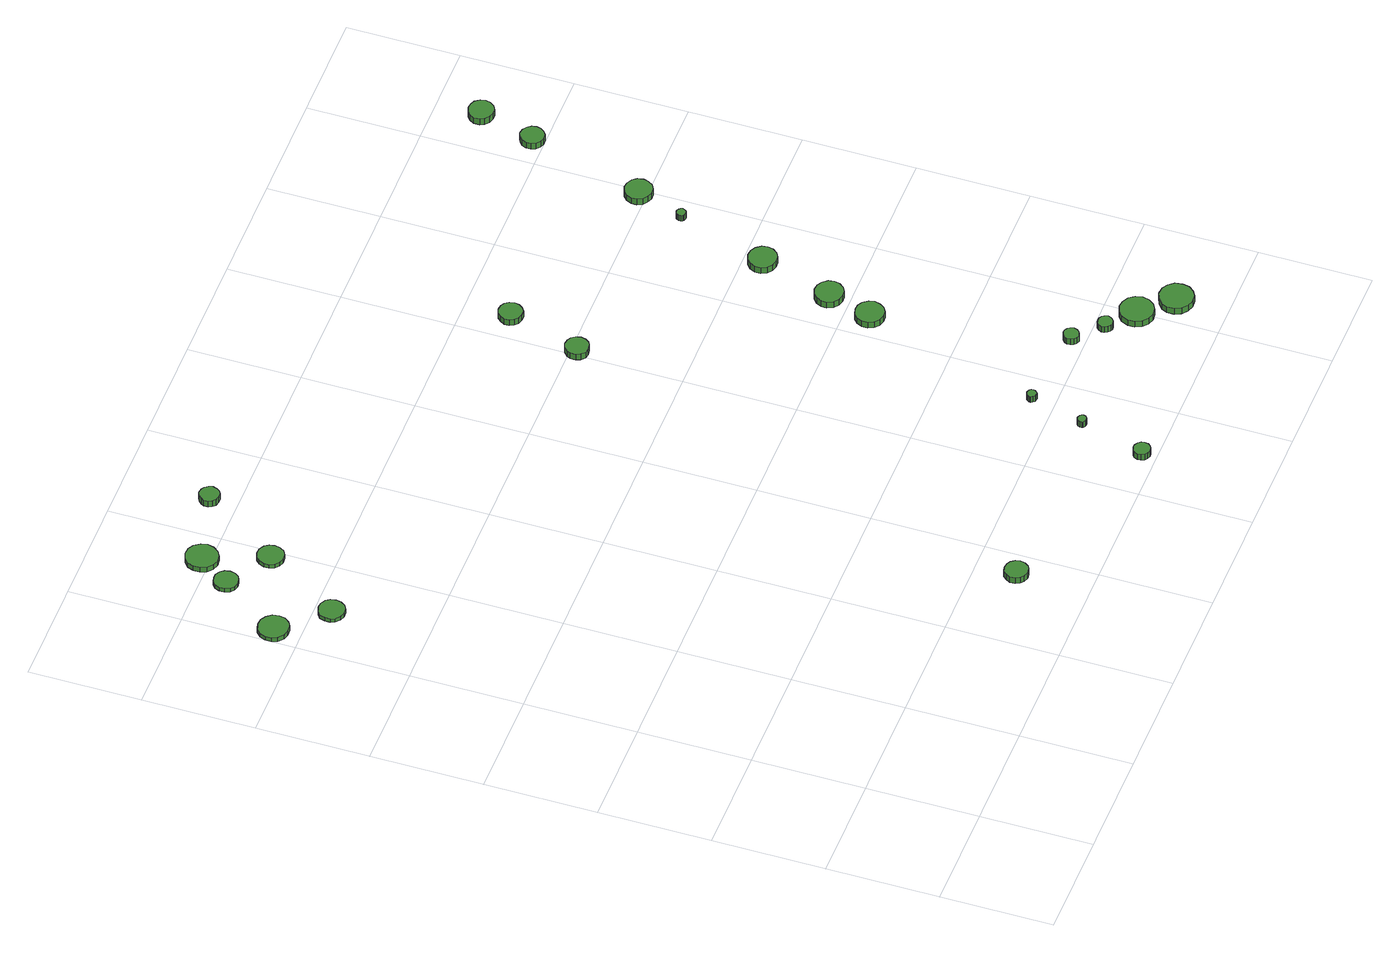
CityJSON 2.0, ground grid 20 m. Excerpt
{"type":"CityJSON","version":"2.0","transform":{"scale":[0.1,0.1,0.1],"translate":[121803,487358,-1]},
"CityObjects":{
"tree1":{"type":"SolitaryVegetationObject","attributes":{"function":"something"},"geometry":[{"type":"MultiSurface","lod":"1","boundaries":[[[0,1,2,3,4,5,6,7,8,9,10,11,12,13,14]],[[15,16,17,18,19,20,21,22,23,24,25,26,27,28,29]],[[0,29,28,1]],[[1,28,27,2]],[[2,27,26,3]],[[3,26,25,4]],[[4,25,24,5]],[[5,24,23,6]],[[6,23,22,7]],[[7,22,21,8]],[[8,21,20,9]],[[9,20,19,10]],[[10,19,18,11]],[[11,18,17,12]],[[12,17,16,13]],[[13,16,15,14]],[[14,15,29,0]]]}]},
"tree2":{"type":"SolitaryVegetationObject","attributes":{"function":"something"},"geometry":[{"type":"MultiSurface","lod":"1","boundaries":[[[30,31,32,33,34,35,36,37,38,39,40,41,42,43,44]],[[45,46,47,48,49,50,51,52,53,54,55,56,57,58,59]],[[30,59,58,31]],[[31,58,57,32]],[[32,57,56,33]],[[33,56,55,34]],[[34,55,54,35]],[[35,54,53,36]],[[36,53,52,37]],[[37,52,51,38]],[[38,51,50,39]],[[39,50,49,40]],[[40,49,48,41]],[[41,48,47,42]],[[42,47,46,43]],[[43,46,45,44]],[[44,45,59,30]]]}]},
"tree3":{"type":"SolitaryVegetationObject","attributes":{"function":"something"},"geometry":[{"type":"MultiSurface","lod":"1","boundaries":[[[60,61,62,63,64,65,66,67,68,69,70,71,72,73,74]],[[75,76,77,78,79,80,81,82,83,84,85,86,87,88,89]],[[60,89,88,61]],[[61,88,87,62]],[[62,87,86,63]],[[63,86,85,64]],[[64,85,84,65]],[[65,84,83,66]],[[66,83,82,67]],[[67,82,81,68]],[[68,81,80,69]],[[69,80,79,70]],[[70,79,78,71]],[[71,78,77,72]],[[72,77,76,73]],[[73,76,75,74]],[[74,75,89,60]]]}]},
"tree4":{"type":"SolitaryVegetationObject","attributes":{"function":"something"},"geometry":[{"type":"MultiSurface","lod":"1","boundaries":[[[90,91,92,93,94,95,96,97,98,99,100,101,102,103,104]],[[105,106,107,108,109,110,111,112,113,114,115,116,117,118,119]],[[90,119,118,91]],[[91,118,117,92]],[[92,117,116,93]],[[93,116,115,94]],[[94,115,114,95]],[[95,114,113,96]],[[96,113,112,97]],[[97,112,111,98]],[[98,111,110,99]],[[99,110,109,100]],[[100,109,108,101]],[[101,108,107,102]],[[102,107,106,103]],[[103,106,105,104]],[[104,105,119,90]]]}]},
"tree5":{"type":"SolitaryVegetationObject","attributes":{"function":"something"},"geometry":[{"type":"MultiSurface","lod":"1","boundaries":[[[120,121,122,123,124,125,126,127,128,129,130,131,132,133,134]],[[135,136,137,138,139,140,141,142,143,144,145,146,147,148,149]],[[120,149,148,121]],[[121,148,147,122]],[[122,147,146,123]],[[123,146,145,124]],[[124,145,144,125]],[[125,144,143,126]],[[126,143,142,127]],[[127,142,141,128]],[[128,141,140,129]],[[129,140,139,130]],[[130,139,138,131]],[[131,138,137,132]],[[132,137,136,133]],[[133,136,135,134]],[[134,135,149,120]]]}]},
"tree6":{"type":"SolitaryVegetationObject","attributes":{"function":"something"},"geometry":[{"type":"MultiSurface","lod":"1","boundaries":[[[150,151,152,153,154,155,156,157,158,159,160,161,162,163,164]],[[165,166,167,168,169,170,171,172,173,174,175,176,177,178,179]],[[150,179,178,151]],[[151,178,177,152]],[[152,177,176,153]],[[153,176,175,154]],[[154,175,174,155]],[[155,174,173,156]],[[156,173,172,157]],[[157,172,171,158]],[[158,171,170,159]],[[159,170,169,160]],[[160,169,168,161]],[[161,168,167,162]],[[162,167,166,163]],[[163,166,165,164]],[[164,165,179,150]]]}]},
"tree7":{"type":"SolitaryVegetationObject","attributes":{"function":"something"},"geometry":[{"type":"MultiSurface","lod":"1","boundaries":[[[180,181,182,183,184,185,186,187,188,189,190,191,192,193,194]],[[195,196,197,198,199,200,201,202,203,204,205,206,207,208,209]],[[180,209,208,181]],[[181,208,207,182]],[[182,207,206,183]],[[183,206,205,184]],[[184,205,204,185]],[[185,204,203,186]],[[186,203,202,187]],[[187,202,201,188]],[[188,201,200,189]],[[189,200,199,190]],[[190,199,198,191]],[[191,198,197,192]],[[192,197,196,193]],[[193,196,195,194]],[[194,195,209,180]]]}]},
"tree8":{"type":"SolitaryVegetationObject","attributes":{"function":"something"},"geometry":[{"type":"MultiSurface","lod":"1","boundaries":[[[210,211,212,213,214,215,216,217,218,219,220,221,222,223,224]],[[225,226,227,228,229,230,231,232,233,234,235,236,237,238,239]],[[210,239,238,211]],[[211,238,237,212]],[[212,237,236,213]],[[213,236,235,214]],[[214,235,234,215]],[[215,234,233,216]],[[216,233,232,217]],[[217,232,231,218]],[[218,231,230,219]],[[219,230,229,220]],[[220,229,228,221]],[[221,228,227,222]],[[222,227,226,223]],[[223,226,225,224]],[[224,225,239,210]]]}]},
"tree9":{"type":"SolitaryVegetationObject","attributes":{"function":"something"},"geometry":[{"type":"MultiSurface","lod":"1","boundaries":[[[240,241,242,243,244,245,246,247,248,249,250,251,252,253,254]],[[255,256,257,258,259,260,261,262,263,264,265,266,267,268,269]],[[240,269,268,241]],[[241,268,267,242]],[[242,267,266,243]],[[243,266,265,244]],[[244,265,264,245]],[[245,264,263,246]],[[246,263,262,247]],[[247,262,261,248]],[[248,261,260,249]],[[249,260,259,250]],[[250,259,258,251]],[[251,258,257,252]],[[252,257,256,253]],[[253,256,255,254]],[[254,255,269,240]]]}]},
"tree10":{"type":"SolitaryVegetationObject","attributes":{"function":"something"},"geometry":[{"type":"MultiSurface","lod":"1","boundaries":[[[270,271,272,273,274,275,276,277,278,279,280,281,282,283,284]],[[285,286,287,288,289,290,291,292,293,294,295,296,297,298,299]],[[270,299,298,271]],[[271,298,297,272]],[[272,297,296,273]],[[273,296,295,274]],[[274,295,294,275]],[[275,294,293,276]],[[276,293,292,277]],[[277,292,291,278]],[[278,291,290,279]],[[279,290,289,280]],[[280,289,288,281]],[[281,288,287,282]],[[282,287,286,283]],[[283,286,285,284]],[[284,285,299,270]]]}]},
"tree11":{"type":"SolitaryVegetationObject","attributes":{"function":"something"},"geometry":[{"type":"MultiSurface","lod":"1","boundaries":[[[300,301,302,303,304,305,306,307,308,309,310,311,312,313,314]],[[315,316,317,318,319,320,321,322,323,324,325,326,327,328,329]],[[300,329,328,301]],[[301,328,327,302]],[[302,327,326,303]],[[303,326,325,304]],[[304,325,324,305]],[[305,324,323,306]],[[306,323,322,307]],[[307,322,321,308]],[[308,321,320,309]],[[309,320,319,310]],[[310,319,318,311]],[[311,318,317,312]],[[312,317,316,313]],[[313,316,315,314]],[[314,315,329,300]]]}]},
"tree12":{"type":"SolitaryVegetationObject","attributes":{"function":"something"},"geometry":[{"type":"MultiSurface","lod":"1","boundaries":[[[330,331,332,333,334,335,336,337,338,339,340,341,342,343,344]],[[345,346,347,348,349,350,351,352,353,354,355,356,357,358,359]],[[330,359,358,331]],[[331,358,357,332]],[[332,357,356,333]],[[333,356,355,334]],[[334,355,354,335]],[[335,354,353,336]],[[336,353,352,337]],[[337,352,351,338]],[[338,351,350,339]],[[339,350,349,340]],[[340,349,348,341]],[[341,348,347,342]],[[342,347,346,343]],[[343,346,345,344]],[[344,345,359,330]]]}]},
"tree13":{"type":"SolitaryVegetationObject","attributes":{"function":"something"},"geometry":[{"type":"MultiSurface","lod":"1","boundaries":[[[360,361,362,363,364,365,366,367,368,369,370,371,372,373,374]],[[375,376,377,378,379,380,381,382,383,384,385,386,387,388,389]],[[360,389,388,361]],[[361,388,387,362]],[[362,387,386,363]],[[363,386,385,364]],[[364,385,384,365]],[[365,384,383,366]],[[366,383,382,367]],[[367,382,381,368]],[[368,381,380,369]],[[369,380,379,370]],[[370,379,378,371]],[[371,378,377,372]],[[372,377,376,373]],[[373,376,375,374]],[[374,375,389,360]]]}]},
"tree14":{"type":"SolitaryVegetationObject","attributes":{"function":"something"},"geometry":[{"type":"MultiSurface","lod":"1","boundaries":[[[390,391,392,393,394,395,396,397,398,399,400,401,402,403,404]],[[405,406,407,408,409,410,411,412,413,414,415,416,417,418,419]],[[390,419,418,391]],[[391,418,417,392]],[[392,417,416,393]],[[393,416,415,394]],[[394,415,414,395]],[[395,414,413,396]],[[396,413,412,397]],[[397,412,411,398]],[[398,411,410,399]],[[399,410,409,400]],[[400,409,408,401]],[[401,408,407,402]],[[402,407,406,403]],[[403,406,405,404]],[[404,405,419,390]]]}]},
"tree15":{"type":"SolitaryVegetationObject","attributes":{"function":"something"},"geometry":[{"type":"MultiSurface","lod":"1","boundaries":[[[420,421,422,423,424,425,426,427,428,429,430,431,432,433,434]],[[435,436,437,438,439,440,441,442,443,444,445,446,447,448,449]],[[420,449,448,421]],[[421,448,447,422]],[[422,447,446,423]],[[423,446,445,424]],[[424,445,444,425]],[[425,444,443,426]],[[426,443,442,427]],[[427,442,441,428]],[[428,441,440,429]],[[429,440,439,430]],[[430,439,438,431]],[[431,438,437,432]],[[432,437,436,433]],[[433,436,435,434]],[[434,435,449,420]]]}]},
"tree16":{"type":"SolitaryVegetationObject","attributes":{"function":"something"},"geometry":[{"type":"MultiSurface","lod":"1","boundaries":[[[450,451,452,453,454,455,456,457,458,459,460,461,462,463,464]],[[465,466,467,468,469,470,471,472,473,474,475,476,477,478,479]],[[450,479,478,451]],[[451,478,477,452]],[[452,477,476,453]],[[453,476,475,454]],[[454,475,474,455]],[[455,474,473,456]],[[456,473,472,457]],[[457,472,471,458]],[[458,471,470,459]],[[459,470,469,460]],[[460,469,468,461]],[[461,468,467,462]],[[462,467,466,463]],[[463,466,465,464]],[[464,465,479,450]]]}]},
"tree17":{"type":"SolitaryVegetationObject","attributes":{"function":"something"},"geometry":[{"type":"MultiSurface","lod":"1","boundaries":[[[480,481,482,483,484,485,486,487,488,489,490,491,492,493,494]],[[495,496,497,498,499,500,501,502,503,504,505,506,507,508,509]],[[480,509,508,481]],[[481,508,507,482]],[[482,507,506,483]],[[483,506,505,484]],[[484,505,504,485]],[[485,504,503,486]],[[486,503,502,487]],[[487,502,501,488]],[[488,501,500,489]],[[489,500,499,490]],[[490,499,498,491]],[[491,498,497,492]],[[492,497,496,493]],[[493,496,495,494]],[[494,495,509,480]]]}]},
"tree18":{"type":"SolitaryVegetationObject","attributes":{"function":"something"},"geometry":[{"type":"MultiSurface","lod":"1","boundaries":[[[510,511,512,513,514,515,516,517,518,519,520,521,522,523,524]],[[525,526,527,528,529,530,531,532,533,534,535,536,537,538,539]],[[510,539,538,511]],[[511,538,537,512]],[[512,537,536,513]],[[513,536,535,514]],[[514,535,534,515]],[[515,534,533,516]],[[516,533,532,517]],[[517,532,531,518]],[[518,531,530,519]],[[519,530,529,520]],[[520,529,528,521]],[[521,528,527,522]],[[522,527,526,523]],[[523,526,525,524]],[[524,525,539,510]]]}]},
"tree19":{"type":"SolitaryVegetationObject","attributes":{"function":"something"},"geometry":[{"type":"MultiSurface","lod":"1","boundaries":[[[540,541,542,543,544,545,546,547,548,549,550,551,552,553,554]],[[555,556,557,558,559,560,561,562,563,564,565,566,567,568,569]],[[540,569,568,541]],[[541,568,567,542]],[[542,567,566,543]],[[543,566,565,544]],[[544,565,564,545]],[[545,564,563,546]],[[546,563,562,547]],[[547,562,561,548]],[[548,561,560,549]],[[549,560,559,550]],[[550,559,558,551]],[[551,558,557,552]],[[552,557,556,553]],[[553,556,555,554]],[[554,555,569,540]]]}]},
"tree20":{"type":"SolitaryVegetationObject","attributes":{"function":"something"},"geometry":[{"type":"MultiSurface","lod":"1","boundaries":[[[570,571,572,573,574,575,576,577,578,579,580,581,582,583,584]],[[585,586,587,588,589,590,591,592,593,594,595,596,597,598,599]],[[570,599,598,571]],[[571,598,597,572]],[[572,597,596,573]],[[573,596,595,574]],[[574,595,594,575]],[[575,594,593,576]],[[576,593,592,577]],[[577,592,591,578]],[[578,591,590,579]],[[579,590,589,580]],[[580,589,588,581]],[[581,588,587,582]],[[582,587,586,583]],[[583,586,585,584]],[[584,585,599,570]]]}]},
"tree21":{"type":"SolitaryVegetationObject","attributes":{"function":"something"},"geometry":[{"type":"MultiSurface","lod":"1","boundaries":[[[600,601,602,603,604,605,606,607,608,609,610,611,612,613,614]],[[615,616,617,618,619,620,621,622,623,624,625,626,627,628,629]],[[600,629,628,601]],[[601,628,627,602]],[[602,627,626,603]],[[603,626,625,604]],[[604,625,624,605]],[[605,624,623,606]],[[606,623,622,607]],[[607,622,621,608]],[[608,621,620,609]],[[609,620,619,610]],[[610,619,618,611]],[[611,618,617,612]],[[612,617,616,613]],[[613,616,615,614]],[[614,615,629,600]]]}]},
"tree22":{"type":"SolitaryVegetationObject","attributes":{"function":"something"},"geometry":[{"type":"MultiSurface","lod":"1","boundaries":[[[630,631,632,633,634,635,636,637,638,639,640,641,642,643,644]],[[645,646,647,648,649,650,651,652,653,654,655,656,657,658,659]],[[630,659,658,631]],[[631,658,657,632]],[[632,657,656,633]],[[633,656,655,634]],[[634,655,654,635]],[[635,654,653,636]],[[636,653,652,637]],[[637,652,651,638]],[[638,651,650,639]],[[639,650,649,640]],[[640,649,648,641]],[[641,648,647,642]],[[642,647,646,643]],[[643,646,645,644]],[[644,645,659,630]]]}]},
"tree23":{"type":"SolitaryVegetationObject","attributes":{"function":"something"},"geometry":[{"type":"MultiSurface","lod":"1","boundaries":[[[660,661,662,663,664,665,666,667,668,669,670,671,672,673,674]],[[675,676,677,678,679,680,681,682,683,684,685,686,687,688,689]],[[660,689,688,661]],[[661,688,687,662]],[[662,687,686,663]],[[663,686,685,664]],[[664,685,684,665]],[[665,684,683,666]],[[666,683,682,667]],[[667,682,681,668]],[[668,681,680,669]],[[669,680,679,670]],[[670,679,678,671]],[[671,678,677,672]],[[672,677,676,673]],[[673,676,675,674]],[[674,675,689,660]]]}]}
},
"vertices":[
[54,1248,16],[52,1259,16],[45,1268,16],[36,1274,16],[24,1275,16],[14,1272,16],[5,1264,16],[1,1254,16],[1,1243,16],[5,1233,16],[14,1225,16],[24,1222,16],[36,1223,16],[45,1228,16],[52,1237,16],[52,1237,7],[45,1228,7],[36,1223,7],[24,1222,7],[14,1225,7],[5,1233,7],[1,1243,7],[1,1254,7],[5,1264,7],[14,1272,7],[24,1275,7],[36,1274,7],[45,1268,7],[52,1259,7],[54,1248,7],
[121,1171,15],[119,1181,15],[114,1188,15],[105,1193,15],[96,1194,15],[87,1191,15],[79,1185,15],[76,1176,15],[76,1166,15],[79,1158,15],[87,1151,15],[96,1148,15],[105,1149,15],[114,1154,15],[119,1162,15],[119,1162,7],[114,1154,7],[105,1149,7],[96,1148,7],[87,1151,7],[79,1158,7],[76,1166,7],[76,1176,7],[79,1185,7],[87,1191,7],[96,1194,7],[105,1193,7],[114,1188,7],[119,1181,7],[121,1171,7],
[127,1359,15],[125,1368,15],[120,1375,15],[112,1380,15],[103,1380,15],[95,1378,15],[88,1372,15],[85,1364,15],[85,1355,15],[88,1346,15],[95,1340,15],[103,1338,15],[112,1339,15],[120,1343,15],[125,1350,15],[125,1350,7],[120,1343,7],[112,1339,7],[103,1338,7],[95,1340,7],[88,1346,7],[85,1355,7],[85,1364,7],[88,1372,7],[95,1378,7],[103,1380,7],[112,1380,7],[120,1375,7],[125,1368,7],[127,1359,7],
[172,1414,17],[169,1426,17],[162,1436,17],[152,1442,17],[140,1443,17],[129,1439,17],[120,1431,17],[116,1420,17],[116,1409,17],[120,1398,17],[129,1390,17],[140,1386,17],[152,1387,17],[162,1393,17],[169,1403,17],[169,1403,7],[162,1393,7],[152,1387,7],[140,1386,7],[129,1390,7],[120,1398,7],[116,1409,7],[116,1420,7],[120,1431,7],[129,1439,7],[140,1443,7],[152,1442,7],[162,1436,7],[169,1426,7],[172,1414,7],
[208,1309,15],[206,1318,15],[201,1326,15],[192,1331,15],[182,1332,15],[173,1329,15],[166,1322,15],[162,1313,15],[162,1304,15],[166,1295,15],[173,1288,15],[182,1285,15],[192,1286,15],[201,1291,15],[206,1299,15],[206,1299,7],[201,1291,7],[192,1286,7],[182,1285,7],[173,1288,7],[166,1295,7],[162,1304,7],[162,1313,7],[166,1322,7],[173,1329,7],[182,1332,7],[192,1331,7],[201,1326,7],[206,1318,7],[208,1309,7],
[566,126,31],[564,134,31],[559,141,31],[552,145,31],[543,146,31],[535,144,31],[529,138,31],[525,130,31],[525,121,31],[529,113,31],[535,108,31],[543,105,31],[552,106,31],[559,110,31],[564,117,31],[564,117,18],[559,110,18],[552,106,18],[543,105,18],[535,108,18],[529,113,18],[525,121,18],[525,130,18],[529,138,18],[535,144,18],[543,146,18],[552,145,18],[559,141,18],[564,134,18],[566,126,18],
[295,1448,25],[293,1455,25],[289,1461,25],[283,1465,25],[275,1466,25],[268,1463,25],[263,1458,25],[260,1452,25],[260,1444,25],[263,1438,25],[268,1433,25],[275,1431,25],[283,1431,25],[289,1435,25],[293,1441,25],[293,1441,12],[289,1435,12],[283,1431,12],[275,1431,12],[268,1433,12],[263,1438,12],[260,1444,12],[260,1452,12],[263,1458,12],[268,1463,12],[275,1466,12],[283,1465,12],[289,1461,12],[293,1455,12],[295,1448,12],
[897,23,30],[896,29,30],[892,34,30],[887,37,30],[881,38,30],[875,36,30],[870,32,30],[868,26,30],[868,20,30],[870,14,30],[875,10,30],[881,8,30],[887,9,30],[892,12,30],[896,17,30],[896,17,17],[892,12,17],[887,9,17],[881,8,17],[875,10,17],[870,14,17],[868,20,17],[868,26,17],[870,32,17],[875,36,17],[881,38,17],[887,37,17],[892,34,17],[896,29,17],[897,23,17],
[924,140,30],[923,143,30],[921,146,30],[918,147,30],[915,148,30],[912,147,30],[909,144,30],[908,141,30],[908,138,30],[909,135,30],[912,133,30],[915,132,30],[918,132,30],[921,134,30],[923,136,30],[923,136,17],[921,134,17],[918,132,17],[915,132,17],[912,133,17],[909,135,17],[908,138,17],[908,141,17],[909,144,17],[912,147,17],[915,148,17],[918,147,17],[921,146,17],[923,143,17],[924,140,17],
[951,237,32],[950,241,32],[948,244,32],[945,245,32],[942,246,32],[938,245,32],[936,242,32],[934,239,32],[934,236,32],[936,233,32],[938,230,32],[942,229,32],[945,229,32],[948,231,32],[950,234,32],[950,234,19],[948,231,19],[945,229,19],[942,229,19],[938,230,19],[936,233,19],[934,236,19],[934,239,19],[936,242,19],[938,245,19],[942,246,19],[945,245,19],[948,244,19],[950,241,19],[951,237,19],
[826,987,26],[824,996,26],[819,1003,26],[812,1007,26],[803,1008,26],[795,1005,26],[788,999,26],[785,992,26],[785,983,26],[788,975,26],[795,969,26],[803,967,26],[812,968,26],[819,972,26],[824,979,26],[824,979,13],[819,972,13],[812,968,13],[803,967,13],[795,969,13],[788,975,13],[785,983,13],[785,992,13],[788,999,13],[795,1005,13],[803,1008,13],[812,1007,13],[819,1003,13],[824,996,13],[826,987,13],
[1111,222,31],[1109,228,31],[1106,232,31],[1101,235,31],[1096,236,31],[1090,234,31],[1086,230,31],[1084,225,31],[1084,219,31],[1086,214,31],[1090,210,31],[1096,208,31],[1101,209,31],[1106,212,31],[1109,216,31],[1109,216,18],[1106,212,18],[1101,209,18],[1096,208,18],[1090,210,18],[1086,214,18],[1084,219,18],[1084,225,18],[1086,230,18],[1090,234,18],[1096,236,18],[1101,235,18],[1106,232,18],[1109,228,18],[1111,222,18],
[864,1117,28],[862,1126,28],[857,1133,28],[850,1137,28],[841,1138,28],[833,1135,28],[827,1129,28],[823,1121,28],[823,1113,28],[827,1105,28],[833,1099,28],[841,1097,28],[850,1097,28],[857,1102,28],[862,1109,28],[862,1109,15],[857,1102,15],[850,1097,15],[841,1097,15],[833,1099,15],[827,1105,15],[823,1113,15],[823,1121,15],[827,1129,15],[833,1135,15],[841,1138,15],[850,1137,15],[857,1133,15],[862,1126,15],[864,1117,15],
[1160,179,27],[1158,185,27],[1155,189,27],[1150,192,27],[1145,192,27],[1140,191,27],[1136,187,27],[1133,182,27],[1133,177,27],[1136,172,27],[1140,168,27],[1145,166,27],[1150,167,27],[1155,170,27],[1158,174,27],[1158,174,14],[1155,170,14],[1150,167,14],[1145,166,14],[1140,168,14],[1136,172,14],[1133,177,14],[1133,182,14],[1136,187,14],[1140,191,14],[1145,192,14],[1150,192,14],[1155,189,14],[1158,185,14],[1160,179,14],
[1061,554,31],[1058,564,31],[1052,573,31],[1043,578,31],[1033,579,31],[1022,576,31],[1015,569,31],[1010,559,31],[1010,549,31],[1015,539,31],[1022,532,31],[1033,529,31],[1043,530,31],[1052,535,31],[1058,544,31],[1058,544,18],[1052,535,18],[1043,530,18],[1033,529,18],[1022,532,18],[1015,539,18],[1010,549,18],[1010,559,18],[1015,569,18],[1022,576,18],[1033,579,18],[1043,578,18],[1052,573,18],[1058,564,18],[1061,554,18],
[1219,139,29],[1216,151,29],[1209,161,29],[1198,167,29],[1186,169,29],[1174,165,29],[1165,157,29],[1160,145,29],[1160,133,29],[1165,121,29],[1174,113,29],[1186,109,29],[1198,111,29],[1209,117,29],[1216,127,29],[1216,127,16],[1209,117,16],[1198,111,16],[1186,109,16],[1174,113,16],[1165,121,16],[1160,133,16],[1160,145,16],[1165,157,16],[1174,165,16],[1186,169,16],[1198,167,16],[1209,161,16],[1216,151,16],[1219,139,16],
[1086,634,28],[1084,644,28],[1077,653,28],[1068,658,28],[1058,659,28],[1048,656,28],[1040,649,28],[1035,639,28],[1035,629,28],[1040,619,28],[1048,612,28],[1058,609,28],[1068,610,28],[1077,615,28],[1084,624,28],[1084,624,15],[1077,615,15],[1068,610,15],[1058,609,15],[1048,612,15],[1040,619,15],[1035,629,15],[1035,639,15],[1040,649,15],[1048,656,15],[1058,659,15],[1068,658,15],[1077,653,15],[1084,644,15],[1086,634,15],
[1270,87,28],[1268,100,28],[1260,110,28],[1250,116,28],[1237,117,28],[1226,113,28],[1216,105,28],[1211,94,28],[1211,81,28],[1216,70,28],[1226,62,28],[1237,58,28],[1250,59,28],[1260,65,28],[1268,75,28],[1268,75,15],[1260,65,15],[1250,59,15],[1237,58,15],[1226,62,15],[1216,70,15],[1211,81,15],[1211,94,15],[1216,105,15],[1226,113,15],[1237,117,15],[1250,116,15],[1260,110,15],[1268,100,15],[1270,87,15],
[1127,765,27],[1125,775,27],[1118,784,27],[1109,789,27],[1099,790,27],[1089,787,27],[1081,780,27],[1076,770,27],[1076,760,27],[1081,750,27],[1089,743,27],[1099,740,27],[1109,741,27],[1118,746,27],[1125,755,27],[1125,755,14],[1118,746,14],[1109,741,14],[1099,740,14],[1089,743,14],[1081,750,14],[1076,760,14],[1076,770,14],[1081,780,14],[1089,787,14],[1099,790,14],[1109,789,14],[1118,784,14],[1125,775,14],[1127,765,14],
[1164,927,28],[1163,930,28],[1161,933,28],[1158,935,28],[1155,935,28],[1151,934,28],[1149,932,28],[1148,929,28],[1148,925,28],[1149,922,28],[1151,920,28],[1155,919,28],[1158,919,28],[1161,921,28],[1163,924,28],[1163,924,15],[1161,921,15],[1158,919,15],[1155,919,15],[1151,920,15],[1149,922,15],[1148,925,15],[1148,929,15],[1149,932,15],[1151,934,15],[1155,935,15],[1158,935,15],[1161,933,15],[1163,930,15],[1164,927,15],
[1204,1010,32],[1202,1020,32],[1196,1028,32],[1187,1033,32],[1177,1034,32],[1168,1031,32],[1160,1024,32],[1156,1015,32],[1156,1005,32],[1160,996,32],[1168,990,32],[1177,986,32],[1187,987,32],[1196,992,32],[1202,1001,32],[1202,1001,19],[1196,992,19],[1187,987,19],[1177,986,19],[1168,990,19],[1160,996,19],[1156,1005,19],[1156,1015,19],[1160,1024,19],[1168,1031,19],[1177,1034,19],[1187,1033,19],[1196,1028,19],[1202,1020,19],[1204,1010,19],
[1262,1218,32],[1260,1226,32],[1255,1233,32],[1248,1238,32],[1239,1239,32],[1231,1236,32],[1224,1230,32],[1221,1222,32],[1221,1214,32],[1224,1206,32],[1231,1200,32],[1239,1197,32],[1248,1198,32],[1255,1203,32],[1260,1210,32],[1260,1210,19],[1255,1203,19],[1248,1198,19],[1239,1197,19],[1231,1200,19],[1224,1206,19],[1221,1214,19],[1221,1222,19],[1224,1230,19],[1231,1236,19],[1239,1239,19],[1248,1238,19],[1255,1233,19],[1260,1226,19],[1262,1218,19],
[1296,1319,28],[1294,1328,28],[1288,1336,28],[1280,1340,28],[1271,1341,28],[1262,1338,28],[1255,1332,28],[1251,1324,28],[1251,1314,28],[1255,1306,28],[1262,1300,28],[1271,1297,28],[1280,1298,28],[1288,1302,28],[1294,1310,28],[1294,1310,15],[1288,1302,15],[1280,1298,15],[1271,1297,15],[1262,1300,15],[1255,1306,15],[1251,1314,15],[1251,1324,15],[1255,1332,15],[1262,1338,15],[1271,1341,15],[1280,1340,15],[1288,1336,15],[1294,1328,15],[1296,1319,15]
]}
